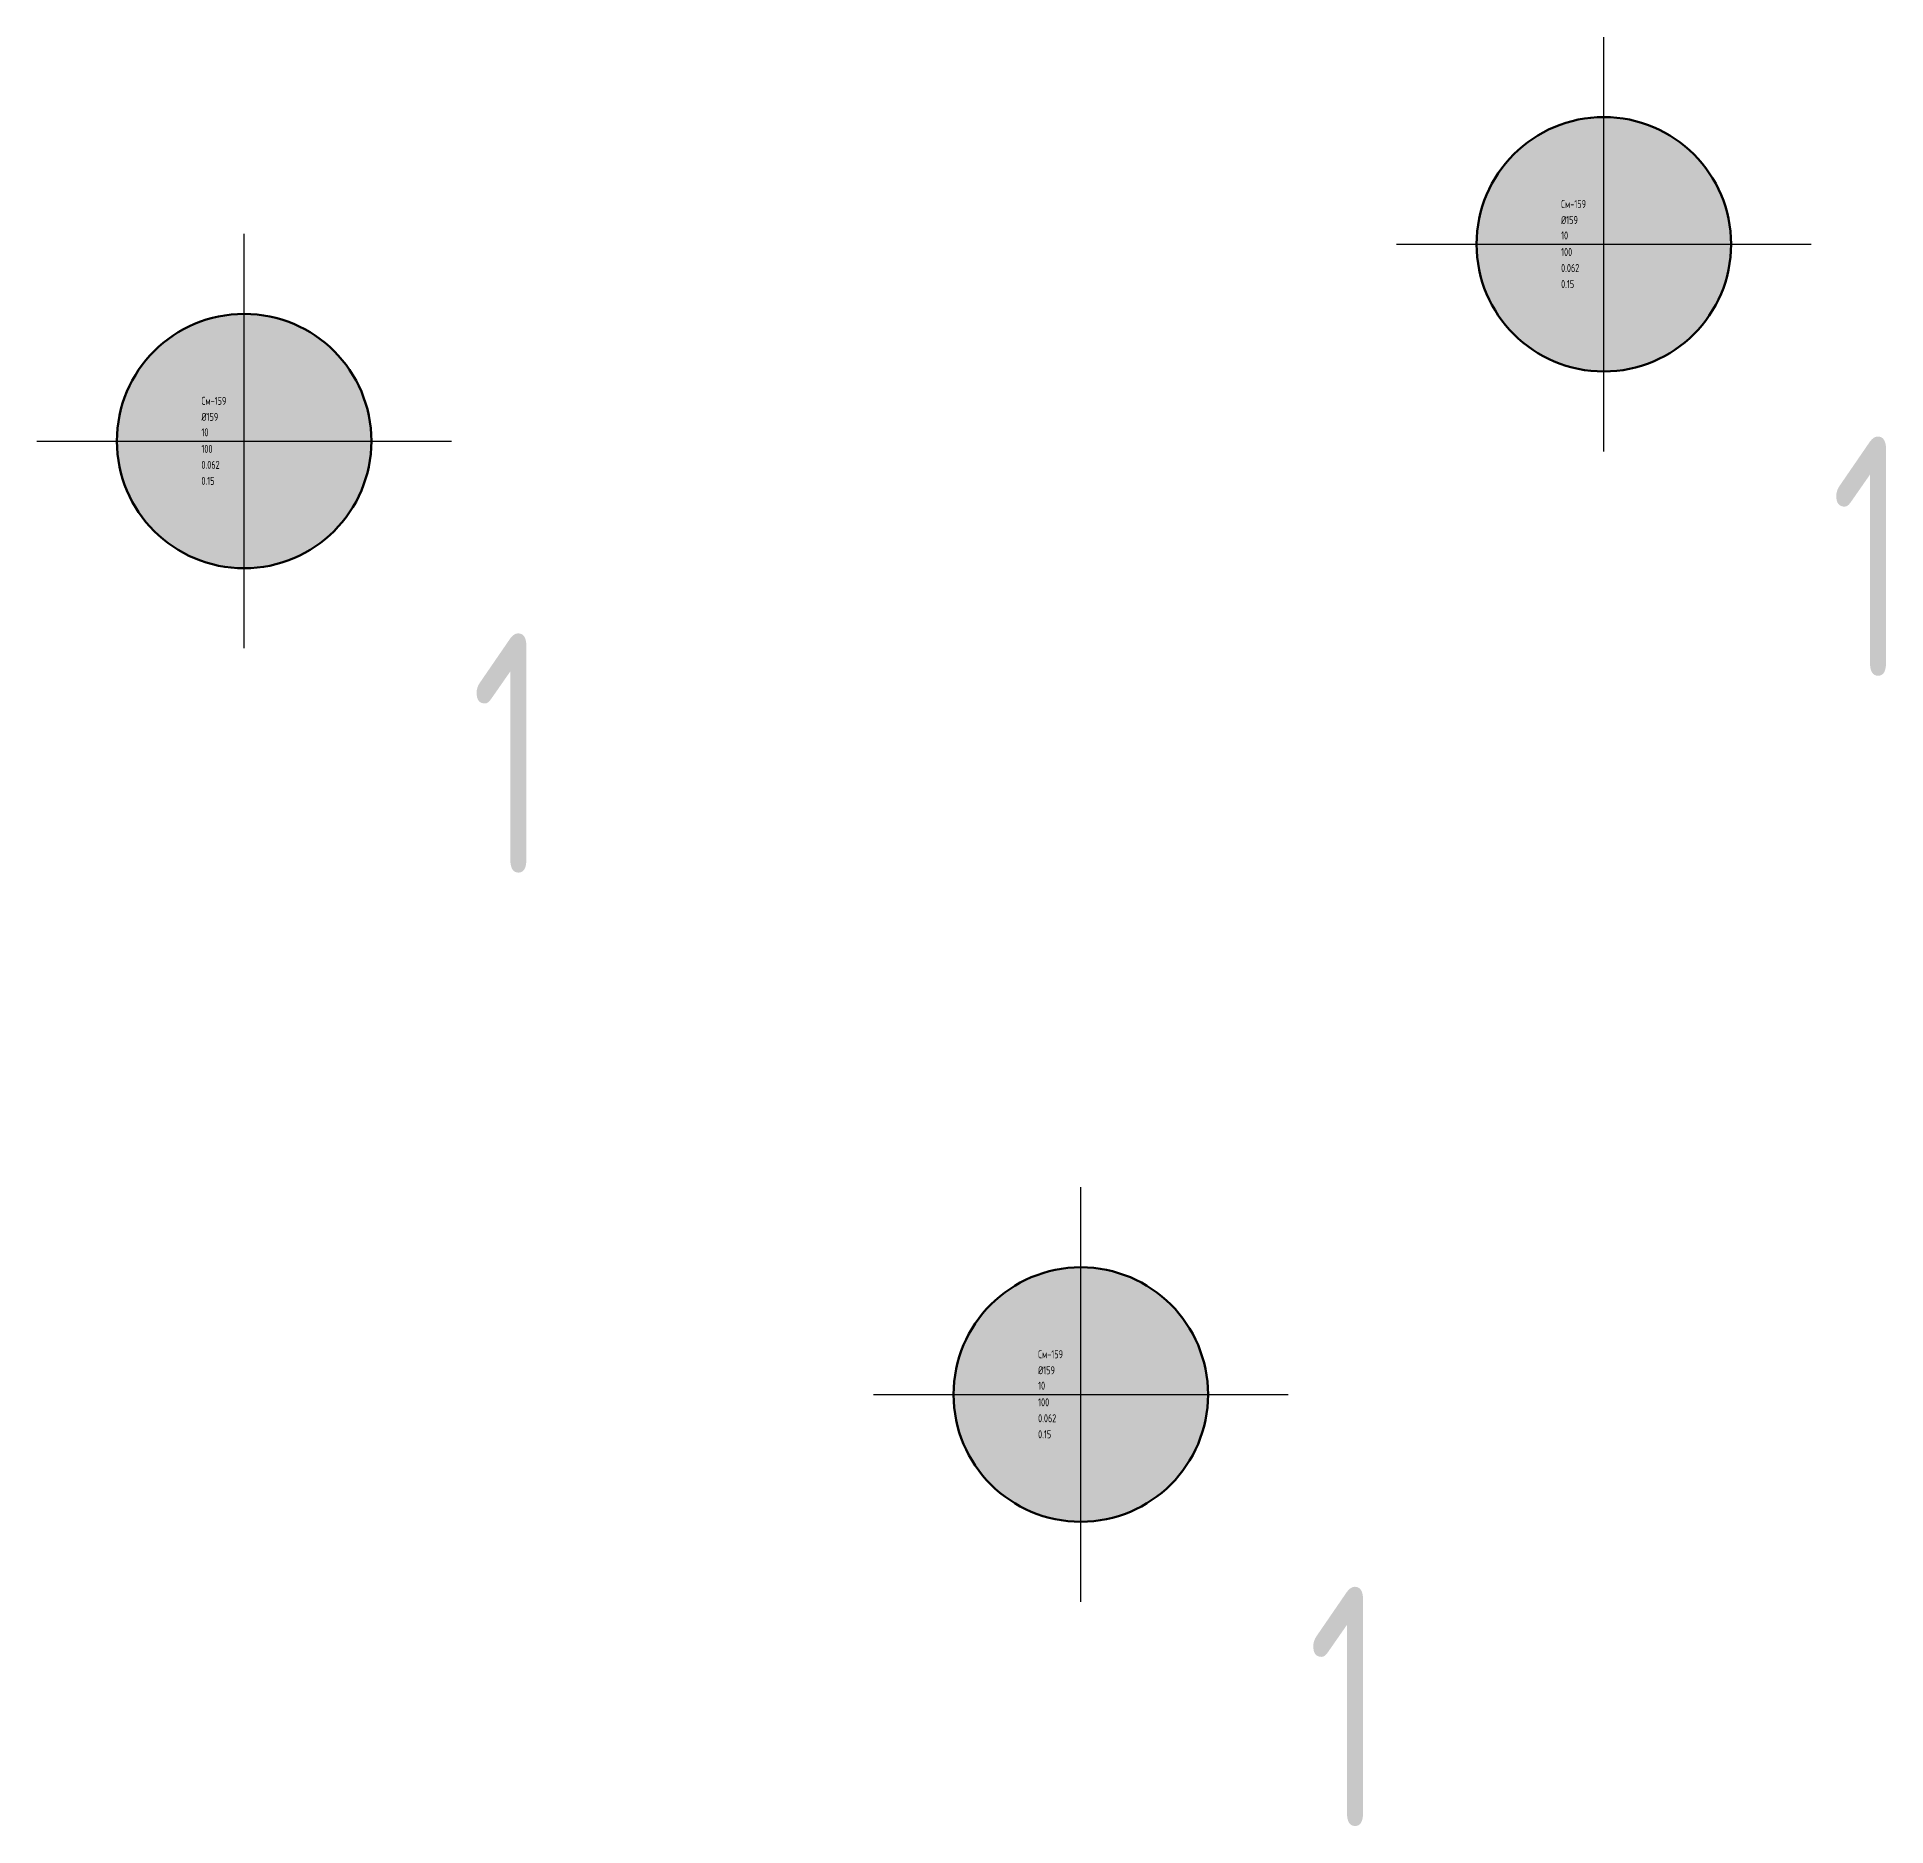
# Model space of a CAD drawing. Header units: millimetres. Extents: x 635 to 2974, y -549 to 711.
# Drawn here: x 635 to 1790, y -407 to 711 of the extents above; entities that cross this region are included whole.
import ezdxf
from ezdxf.enums import TextEntityAlignment as Align

# ---------------------------------------------------------------- set-up
doc = ezdxf.new("R2010")
doc.units = ezdxf.units.MM
doc.linetypes.add('GOST2.303 6', pattern=[12, 8, -1.5, 1, -1.5])
doc.layers.add('#Номера свай', color=50, linetype='Continuous')
doc.layers.add('#Оси свай', color=72, linetype='GOST2.303 6')
doc.layers.add('#Сваи', color=72, linetype='Continuous', lineweight=50)
doc.layers.add('Block_no_plot', color=33, linetype='Continuous', plot=False)
doc.styles.add('ГОСТ 2.304', font='CS_Gost2304.shx')

# ---------------------------------------------------------------- blocks, each defined once
blk = doc.blocks.new('*U16')
at = {"linetype": 'ByBlock', "lineweight": -2, "ltscale": 3}
h = blk.add_hatch(color=0, dxfattribs=at)
edge = h.paths.add_edge_path()
edge.add_arc((0, 0), 1.59, 0, 360)
at = {"layer": '#Оси свай'}
for points in [[(0, -2.59), (0, 2.59)], [(-2.59, 0), (2.59, 0)]]:
    blk.add_lwpolyline(points, dxfattribs=at)
at = {"color": 0, "linetype": 'ByBlock', "lineweight": 50, "ltscale": 3}
blk.add_circle((0, 0), 1.59, dxfattribs=at)
at = {"layer": '#Номера свай', "style": 'ГОСТ 2.304', "width": 0.8}
blk.add_attdef('НОМЕР_СВАИ', text='', height=3, dxfattribs=at).set_placement((3.32, -3.903), align=Align.MIDDLE_CENTER)
at = {"layer": 'Block_no_plot', "style": 'ГОСТ 2.304', "width": 0.8}
for tag, p in [('МАРКА_СВАИ', (-0.534, 0.453)), ('СЕЧЕНИЕ_СВАИ', (-0.534, 0.253)), ('ДЛИНА_СВАИ', (-0.534, 0.06)), ('ОТМЕТКА_ОГОЛОВКА', (-0.534, -0.147)), ('ВЫСОТА_РОСТВЕРКА', (-0.534, -0.347)), ('ВЕЛИЧИНА_СРУБКИ', (-0.534, -0.547))]:
    blk.add_attdef(tag, p, '', height=0.1, dxfattribs=at)
blk = doc.blocks.new('*U17')
at = {"linetype": 'ByBlock', "lineweight": -2, "ltscale": 3}
h = blk.add_hatch(color=0, dxfattribs=at)
edge = h.paths.add_edge_path()
edge.add_arc((0, 0), 1.59, 0, 360)
at = {"layer": '#Оси свай'}
for points in [[(0, -2.59), (0, 2.59)], [(-2.59, 0), (2.59, 0)]]:
    blk.add_lwpolyline(points, dxfattribs=at)
at = {"color": 0, "linetype": 'ByBlock', "lineweight": 50, "ltscale": 3}
blk.add_circle((0, 0), 1.59, dxfattribs=at)
at = {"layer": '#Номера свай', "style": 'ГОСТ 2.304', "width": 0.8}
blk.add_attdef('НОМЕР_СВАИ', text='', height=3, dxfattribs=at).set_placement((3.32, -3.903), align=Align.MIDDLE_CENTER)
at = {"layer": 'Block_no_plot', "style": 'ГОСТ 2.304', "width": 0.8}
for tag, p in [('МАРКА_СВАИ', (-0.534, 0.453)), ('СЕЧЕНИЕ_СВАИ', (-0.534, 0.253)), ('ДЛИНА_СВАИ', (-0.534, 0.06)), ('ОТМЕТКА_ОГОЛОВКА', (-0.534, -0.147)), ('ВЫСОТА_РОСТВЕРКА', (-0.534, -0.347)), ('ВЕЛИЧИНА_СРУБКИ', (-0.534, -0.547))]:
    blk.add_attdef(tag, p, '', height=0.1, dxfattribs=at)
blk = doc.blocks.new('*U18')
at = {"linetype": 'ByBlock', "lineweight": -2, "ltscale": 3}
h = blk.add_hatch(color=0, dxfattribs=at)
edge = h.paths.add_edge_path()
edge.add_arc((0, 0), 1.59, 0, 360)
at = {"layer": '#Оси свай'}
for points in [[(0, -2.59), (0, 2.59)], [(-2.59, 0), (2.59, 0)]]:
    blk.add_lwpolyline(points, dxfattribs=at)
at = {"color": 0, "linetype": 'ByBlock', "lineweight": 50, "ltscale": 3}
blk.add_circle((0, 0), 1.59, dxfattribs=at)
at = {"layer": '#Номера свай', "style": 'ГОСТ 2.304', "width": 0.8}
blk.add_attdef('НОМЕР_СВАИ', text='', height=3, dxfattribs=at).set_placement((3.32, -3.903), align=Align.MIDDLE_CENTER)
at = {"layer": 'Block_no_plot', "style": 'ГОСТ 2.304', "width": 0.8}
for tag, p in [('МАРКА_СВАИ', (-0.534, 0.453)), ('СЕЧЕНИЕ_СВАИ', (-0.534, 0.253)), ('ДЛИНА_СВАИ', (-0.534, 0.06)), ('ОТМЕТКА_ОГОЛОВКА', (-0.534, -0.147)), ('ВЫСОТА_РОСТВЕРКА', (-0.534, -0.347)), ('ВЕЛИЧИНА_СРУБКИ', (-0.534, -0.547))]:
    blk.add_attdef(tag, p, '', height=0.1, dxfattribs=at)

msp = doc.modelspace()

# ---------------------------------------------------------------- block references
at = {"layer": '#Сваи', "color": 224, "linetype": 'ByBlock', "lineweight": -2, "ltscale": 50, "xscale": 50, "yscale": 50, "zscale": 50}
for name, p in [('*U17', (1613.6, 581.7)), ('*U16', (764, 458.7)), ('*U18', (1286.8, -137.1))]:
    msp.add_blockref(name, p, dxfattribs=at).add_auto_attribs({'НОМЕР_СВАИ': '1', 'ОТМЕТКА_ОГОЛОВКА': '100', 'ВЕЛИЧИНА_СРУБКИ': '0.15', 'ДЛИНА_СВАИ': '10', 'СЕЧЕНИЕ_СВАИ': '%%C159', 'МАРКА_СВАИ': 'См-159', 'ВЫСОТА_РОСТВЕРКА': '0.062'})

doc.saveas('drawing.dxf')
